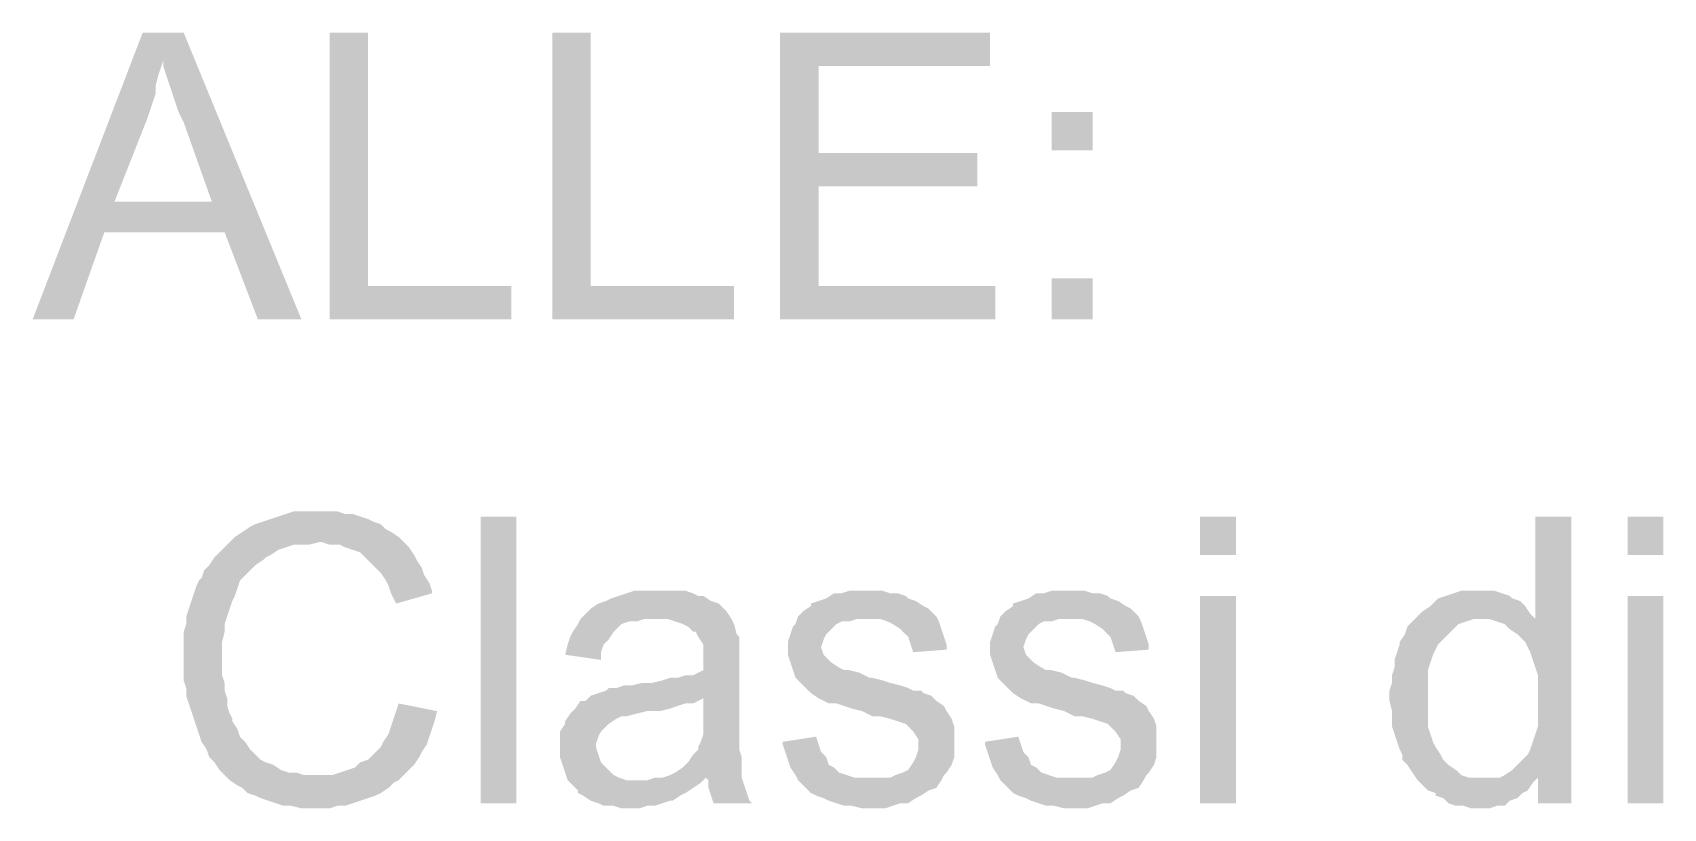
# Model space of a CAD drawing. Header units: millimetres. Extents: x -35.3 to 0.3, y 0.4 to 20.6.
# Drawn here: x -34.184 to -33.654, y 10.61 to 10.863 of the extents above; entities that cross this region are included whole.
import ezdxf

# ---------------------------------------------------------------- set-up
doc = ezdxf.new("R2010")
doc.units = ezdxf.units.MM
doc.layers.add('PDF _Riempimenti solidi', color=7, linetype='Continuous')

msp = doc.modelspace()

# ---------------------------------------------------------------- hatches: boundary and pattern name
at = {"layer": 'PDF _Riempimenti solidi', "transparency": 33554559}
for points in [[(-34.13517, 10.86267), (-34.1485, 10.86267), (-34.18433, 10.76934), (-34.171, 10.76934), (-34.161, 10.79767), (-34.12183, 10.79767), (-34.15767, 10.80767), (-34.14683, 10.83517), (-34.146, 10.83767), (-34.14517, 10.84017), (-34.14433, 10.84267), (-34.14433, 10.84517), (-34.1435, 10.84851), (-34.14183, 10.85351)], [(-34.13517, 10.86267), (-34.14183, 10.85351), (-34.14183, 10.85184), (-34.14017, 10.84684), (-34.13933, 10.84434), (-34.1385, 10.84184), (-34.13767, 10.83934), (-34.13683, 10.83684), (-34.13517, 10.83351), (-34.126, 10.80767), (-34.15767, 10.80767), (-34.12183, 10.79767), (-34.111, 10.76934), (-34.09683, 10.76934)], [(-34.07517, 10.86267), (-34.08767, 10.86267), (-34.08767, 10.76934), (-34.0285, 10.76934), (-34.0285, 10.78017), (-34.07517, 10.78017)], [(-34.00267, 10.86267), (-34.01517, 10.86267), (-34.01517, 10.76934), (-33.956, 10.76934), (-33.956, 10.78017), (-34.00267, 10.78017)], [(-33.87267, 10.86267), (-33.941, 10.86267), (-33.941, 10.76934), (-33.871, 10.76934), (-33.871, 10.78017), (-33.9285, 10.78017), (-33.9285, 10.81267), (-33.87683, 10.81267), (-33.87683, 10.82351), (-33.9285, 10.82351), (-33.9285, 10.85184), (-33.87267, 10.85184)], [(-33.83933, 10.82434), (-33.83933, 10.83684), (-33.85267, 10.83684), (-33.85267, 10.82434)], [(-33.83933, 10.76934), (-33.83933, 10.78267), (-33.85267, 10.78267), (-33.85267, 10.76934)], [(-34.091, 10.70684), (-34.09933, 10.70684), (-34.10183, 10.70601), (-34.10683, 10.70434), (-34.10933, 10.70351), (-34.11183, 10.70267), (-34.1135, 10.70184), (-34.116, 10.70017), (-34.1185, 10.69851), (-34.12017, 10.69684), (-34.1235, 10.69351), (-34.12517, 10.69184), (-34.12683, 10.68934), (-34.1285, 10.68767), (-34.12933, 10.68517), (-34.13017, 10.68434), (-34.131, 10.68267), (-34.13183, 10.68017), (-34.13267, 10.67767), (-34.1335, 10.67517), (-34.13433, 10.67267), (-34.13433, 10.67017), (-34.13517, 10.66767), (-34.13517, 10.65184), (-34.13433, 10.64934), (-34.13433, 10.64684), (-34.1335, 10.64434), (-34.13267, 10.64184), (-34.13183, 10.63934), (-34.131, 10.63684), (-34.13017, 10.63434), (-34.12933, 10.63184), (-34.12767, 10.62934), (-34.12683, 10.62684), (-34.12517, 10.62517), (-34.1235, 10.62267), (-34.12017, 10.61934), (-34.09267, 10.62101), (-34.096, 10.62101), (-34.0985, 10.62184), (-34.101, 10.62184), (-34.1035, 10.62267), (-34.106, 10.62434), (-34.1085, 10.62517), (-34.11017, 10.62601), (-34.11183, 10.62767), (-34.1135, 10.62934), (-34.11517, 10.63184), (-34.11683, 10.63351), (-34.11767, 10.63601), (-34.11933, 10.63851), (-34.11933, 10.63934), (-34.12017, 10.64101), (-34.121, 10.64351), (-34.121, 10.64601), (-34.12183, 10.64851), (-34.12183, 10.65101), (-34.12267, 10.65351), (-34.12267, 10.66434), (-34.12183, 10.66767), (-34.12183, 10.67017), (-34.121, 10.67267), (-34.12017, 10.67517), (-34.11933, 10.67767), (-34.1185, 10.67934), (-34.11767, 10.68184), (-34.11683, 10.68434), (-34.11183, 10.68934), (-34.10933, 10.69101), (-34.1085, 10.69184), (-34.10683, 10.69267), (-34.10433, 10.69434), (-34.10183, 10.69517), (-34.09933, 10.69601), (-34.09433, 10.69601), (-34.091, 10.69684), (-34.0635, 10.69684), (-34.06517, 10.69851), (-34.06767, 10.70017), (-34.06933, 10.70101), (-34.071, 10.70267), (-34.0735, 10.70351), (-34.07517, 10.70434), (-34.07767, 10.70517), (-34.08017, 10.70601), (-34.08267, 10.70601), (-34.08517, 10.70684), (-34.0885, 10.70684)], [(-34.02683, 10.61184), (-34.02683, 10.70517), (-34.0385, 10.70517), (-34.0385, 10.61184)], [(-33.79267, 10.69267), (-33.79267, 10.70517), (-33.80434, 10.70517), (-33.80434, 10.69267)], [(-33.6835, 10.70517), (-33.69517, 10.70517), (-33.69517, 10.67184), (-33.71267, 10.67184), (-33.71017, 10.67184), (-33.70767, 10.67101), (-33.70517, 10.67017), (-33.7035, 10.66851), (-33.701, 10.66684), (-33.69933, 10.66517), (-33.6985, 10.66434), (-33.69683, 10.66101), (-33.696, 10.65851), (-33.69517, 10.65601), (-33.69433, 10.65351), (-33.69433, 10.63684), (-33.69517, 10.63434), (-33.696, 10.63184), (-33.69683, 10.62934), (-33.69767, 10.62767), (-33.69933, 10.62601), (-33.701, 10.62434), (-33.70267, 10.62267), (-33.70517, 10.62101), (-33.70683, 10.62017), (-33.69433, 10.62017), (-33.69433, 10.61184), (-33.6835, 10.61184)], [(-33.6535, 10.69267), (-33.6535, 10.70517), (-33.66517, 10.70517), (-33.66517, 10.69267)], [(-34.0635, 10.69684), (-34.091, 10.69684), (-34.09017, 10.69684), (-34.08767, 10.69601), (-34.08433, 10.69601), (-34.08267, 10.69517), (-34.08017, 10.69434), (-34.07767, 10.69351), (-34.07433, 10.69017), (-34.07267, 10.68851), (-34.071, 10.68684), (-34.06933, 10.68434), (-34.0685, 10.68267), (-34.06767, 10.68017), (-34.066, 10.67684), (-34.05433, 10.68017), (-34.05433, 10.68101), (-34.05517, 10.68351), (-34.05683, 10.68601), (-34.05767, 10.68851), (-34.05933, 10.69101), (-34.06017, 10.69267), (-34.06183, 10.69517)], [(-33.98017, 10.68101), (-33.9885, 10.68101), (-33.991, 10.68017), (-33.996, 10.67851), (-33.99767, 10.67767), (-34.00017, 10.67684), (-34.00267, 10.67517), (-34.00433, 10.67351), (-34.006, 10.67184), (-33.97767, 10.67184), (-33.97517, 10.67101), (-33.97267, 10.67017), (-33.971, 10.66934), (-33.96933, 10.66767), (-33.9685, 10.66767), (-33.96767, 10.66601), (-33.966, 10.66351), (-33.966, 10.65517), (-33.96767, 10.65434), (-33.96933, 10.65351), (-33.97183, 10.65351), (-33.97433, 10.65267), (-33.97683, 10.65267), (-33.97933, 10.65184), (-33.98267, 10.65101), (-33.986, 10.65101), (-33.98933, 10.65017), (-33.99183, 10.65017), (-33.99433, 10.64934), (-33.99683, 10.64934), (-33.99767, 10.64851), (-34.00017, 10.64767), (-34.00267, 10.64684), (-33.966, 10.64601), (-33.966, 10.63434), (-33.96683, 10.63184), (-33.96767, 10.63017), (-33.96767, 10.62934), (-33.96933, 10.62767), (-33.971, 10.62517), (-33.97267, 10.62351), (-33.97517, 10.62184), (-33.97683, 10.62101), (-33.97933, 10.62017), (-33.96517, 10.62017), (-33.96433, 10.61934), (-33.96433, 10.61684), (-33.9635, 10.61434), (-33.96267, 10.61184), (-33.95017, 10.61184), (-33.951, 10.61267), (-33.95183, 10.61517), (-33.95267, 10.61767), (-33.9535, 10.62017), (-33.9535, 10.62684), (-33.95433, 10.62934), (-33.95433, 10.66601), (-33.95517, 10.66684), (-33.956, 10.67017), (-33.95683, 10.67184), (-33.9585, 10.67434), (-33.95933, 10.67517), (-33.961, 10.67684), (-33.9635, 10.67767), (-33.966, 10.67934), (-33.96767, 10.67934), (-33.96933, 10.68017), (-33.97183, 10.68101), (-33.97767, 10.68101)], [(-33.9135, 10.68101), (-33.9185, 10.68101), (-33.921, 10.68017), (-33.9235, 10.68017), (-33.926, 10.67851), (-33.9285, 10.67767), (-33.931, 10.67684), (-33.931, 10.67601), (-33.9335, 10.67434), (-33.93517, 10.67267), (-33.91267, 10.67184), (-33.9085, 10.67184), (-33.906, 10.67101), (-33.90433, 10.67017), (-33.90183, 10.66851), (-33.901, 10.66767), (-33.89933, 10.66601), (-33.89767, 10.66101), (-33.88683, 10.66184), (-33.88683, 10.66351), (-33.88767, 10.66601), (-33.8885, 10.66851), (-33.88933, 10.67101), (-33.89017, 10.67267), (-33.891, 10.67351), (-33.89267, 10.67517), (-33.89433, 10.67601), (-33.89683, 10.67767), (-33.89933, 10.67851), (-33.90017, 10.67934), (-33.90267, 10.68017), (-33.90517, 10.68017), (-33.90767, 10.68101), (-33.91017, 10.68101)], [(-33.84767, 10.68101), (-33.85267, 10.68101), (-33.85517, 10.68017), (-33.85767, 10.68017), (-33.86017, 10.67851), (-33.86267, 10.67767), (-33.86517, 10.67684), (-33.86517, 10.67601), (-33.86767, 10.67434), (-33.86933, 10.67267), (-33.84683, 10.67184), (-33.84267, 10.67184), (-33.84017, 10.67101), (-33.8385, 10.67017), (-33.836, 10.66851), (-33.83517, 10.66767), (-33.8335, 10.66601), (-33.83267, 10.66351), (-33.83183, 10.66101), (-33.821, 10.66184), (-33.821, 10.66351), (-33.82267, 10.66851), (-33.8235, 10.67101), (-33.82433, 10.67267), (-33.82517, 10.67351), (-33.82683, 10.67517), (-33.8285, 10.67601), (-33.831, 10.67767), (-33.8335, 10.67851), (-33.83433, 10.67934), (-33.83683, 10.68017), (-33.83933, 10.68017), (-33.84183, 10.68101), (-33.84433, 10.68101)], [(-33.7135, 10.68101), (-33.71933, 10.68101), (-33.72433, 10.67934), (-33.72683, 10.67851), (-33.7285, 10.67684), (-33.72933, 10.67601), (-33.73183, 10.67434), (-33.7335, 10.67267), (-33.73683, 10.66934), (-33.73767, 10.66684), (-33.73933, 10.66434), (-33.73933, 10.66351), (-33.741, 10.65851), (-33.741, 10.65601), (-33.74183, 10.65351), (-33.74183, 10.65101), (-33.74267, 10.64851), (-33.74267, 10.64517), (-33.74183, 10.64184), (-33.74183, 10.63684), (-33.741, 10.63434), (-33.74017, 10.63184), (-33.73933, 10.62934), (-33.7385, 10.62767), (-33.7385, 10.62601), (-33.73683, 10.62434), (-33.7335, 10.61934), (-33.71183, 10.62017), (-33.71683, 10.62017), (-33.71933, 10.62101), (-33.721, 10.62267), (-33.7235, 10.62434), (-33.72517, 10.62601), (-33.726, 10.62767), (-33.72767, 10.63017), (-33.7285, 10.63184), (-33.72933, 10.63434), (-33.73017, 10.63684), (-33.73017, 10.65517), (-33.72933, 10.65767), (-33.7285, 10.66017), (-33.72767, 10.66184), (-33.72683, 10.66351), (-33.7235, 10.66684), (-33.72017, 10.67017), (-33.71767, 10.67101), (-33.71517, 10.67184), (-33.69517, 10.67184), (-33.69683, 10.67351), (-33.6985, 10.67601), (-33.70017, 10.67767), (-33.70267, 10.67851), (-33.7035, 10.67934), (-33.706, 10.68017), (-33.7085, 10.68101), (-33.711, 10.68101)], [(-33.79267, 10.61184), (-33.79267, 10.67934), (-33.80434, 10.67934), (-33.80434, 10.61184)], [(-33.6535, 10.61184), (-33.6535, 10.67934), (-33.66517, 10.67934), (-33.66517, 10.61184)], [(-34.006, 10.67184), (-34.00683, 10.67017), (-34.0085, 10.66767), (-34.00933, 10.66601), (-34.01017, 10.66351), (-34.011, 10.66017), (-33.99933, 10.65851), (-33.99933, 10.66101), (-33.9985, 10.66351), (-33.99683, 10.66517), (-33.99517, 10.66767), (-33.99433, 10.66851), (-33.99267, 10.67017), (-33.99017, 10.67101), (-33.98767, 10.67101), (-33.98517, 10.67184), (-33.98183, 10.67184)], [(-33.93517, 10.67267), (-33.936, 10.67017), (-33.93683, 10.66934), (-33.93767, 10.66684), (-33.9385, 10.66434), (-33.9385, 10.66017), (-33.93767, 10.65767), (-33.93683, 10.65517), (-33.936, 10.65267), (-33.93267, 10.64934), (-33.931, 10.64767), (-33.9285, 10.64601), (-33.92517, 10.64434), (-33.92267, 10.64434), (-33.92017, 10.64351), (-33.91767, 10.64267), (-33.91433, 10.64184), (-33.911, 10.64017), (-33.9085, 10.64017), (-33.90517, 10.63934), (-33.90017, 10.63767), (-33.89933, 10.63684), (-33.89767, 10.63517), (-33.896, 10.63267), (-33.896, 10.62934), (-33.89683, 10.62684), (-33.89767, 10.62517), (-33.89933, 10.62267), (-33.901, 10.62184), (-33.9035, 10.62101), (-33.90517, 10.62017), (-33.911, 10.62017), (-33.93517, 10.61934), (-33.93183, 10.61601), (-33.931, 10.61517), (-33.92933, 10.61434), (-33.92683, 10.61351), (-33.92517, 10.61267), (-33.92267, 10.61184), (-33.92017, 10.61101), (-33.91767, 10.61101), (-33.91433, 10.61017), (-33.90683, 10.61017), (-33.90433, 10.61101), (-33.90183, 10.61184), (-33.89933, 10.61184), (-33.89683, 10.61351), (-33.89517, 10.61434), (-33.89267, 10.61601), (-33.89017, 10.61684), (-33.8885, 10.61934), (-33.88767, 10.62101), (-33.88683, 10.62184), (-33.88517, 10.62434), (-33.88433, 10.62684), (-33.88433, 10.63684), (-33.88517, 10.63934), (-33.88683, 10.64184), (-33.88767, 10.64351), (-33.89017, 10.64517), (-33.89183, 10.64684), (-33.89433, 10.64767), (-33.89517, 10.64851), (-33.89767, 10.64851), (-33.89933, 10.64934), (-33.90183, 10.65017), (-33.90517, 10.65101), (-33.90767, 10.65184), (-33.911, 10.65267), (-33.91183, 10.65267), (-33.91517, 10.65434), (-33.9185, 10.65517), (-33.92017, 10.65517), (-33.92183, 10.65601), (-33.92433, 10.65767), (-33.92683, 10.66017), (-33.92767, 10.66267), (-33.92683, 10.66517), (-33.926, 10.66684), (-33.9235, 10.66934), (-33.92267, 10.67017), (-33.921, 10.67101), (-33.9185, 10.67101), (-33.916, 10.67184), (-33.91267, 10.67184)], [(-33.86933, 10.67267), (-33.87017, 10.67017), (-33.871, 10.66934), (-33.87183, 10.66684), (-33.87267, 10.66434), (-33.87267, 10.66017), (-33.871, 10.65517), (-33.87017, 10.65267), (-33.86683, 10.64934), (-33.86517, 10.64767), (-33.86267, 10.64601), (-33.85933, 10.64434), (-33.85683, 10.64434), (-33.85183, 10.64267), (-33.8485, 10.64184), (-33.84517, 10.64017), (-33.84267, 10.64017), (-33.83933, 10.63934), (-33.83683, 10.63851), (-33.83433, 10.63767), (-33.8335, 10.63684), (-33.83183, 10.63517), (-33.83017, 10.63267), (-33.83017, 10.62934), (-33.831, 10.62684), (-33.83183, 10.62517), (-33.8335, 10.62267), (-33.83517, 10.62184), (-33.83767, 10.62101), (-33.83933, 10.62017), (-33.84517, 10.62017), (-33.86933, 10.61934), (-33.866, 10.61601), (-33.86517, 10.61517), (-33.8635, 10.61434), (-33.861, 10.61351), (-33.85933, 10.61267), (-33.85683, 10.61184), (-33.85433, 10.61101), (-33.85183, 10.61101), (-33.8485, 10.61017), (-33.841, 10.61017), (-33.8385, 10.61101), (-33.836, 10.61184), (-33.8335, 10.61184), (-33.831, 10.61351), (-33.82933, 10.61434), (-33.82683, 10.61601), (-33.82433, 10.61684), (-33.82267, 10.61934), (-33.82183, 10.62101), (-33.821, 10.62184), (-33.81933, 10.62434), (-33.8185, 10.62684), (-33.8185, 10.63684), (-33.81933, 10.63934), (-33.821, 10.64184), (-33.82183, 10.64351), (-33.82433, 10.64517), (-33.826, 10.64684), (-33.8285, 10.64767), (-33.82933, 10.64851), (-33.83183, 10.64851), (-33.8335, 10.64934), (-33.836, 10.65017), (-33.83933, 10.65101), (-33.84183, 10.65184), (-33.84517, 10.65267), (-33.846, 10.65267), (-33.84933, 10.65434), (-33.85267, 10.65517), (-33.85433, 10.65517), (-33.856, 10.65601), (-33.8585, 10.65767), (-33.86017, 10.65934), (-33.861, 10.66017), (-33.86183, 10.66267), (-33.861, 10.66517), (-33.86017, 10.66684), (-33.85767, 10.66934), (-33.85683, 10.67017), (-33.85517, 10.67101), (-33.85267, 10.67101), (-33.85017, 10.67184), (-33.84683, 10.67184)], [(-34.06517, 10.64434), (-34.06767, 10.63684), (-34.0685, 10.63434), (-34.07017, 10.63184), (-34.071, 10.63017), (-34.07433, 10.62684), (-34.07517, 10.62601), (-34.07767, 10.62517), (-34.07933, 10.62351), (-34.08183, 10.62267), (-34.08433, 10.62184), (-34.08683, 10.62101), (-34.09267, 10.62101), (-34.12017, 10.61934), (-34.11767, 10.61767), (-34.116, 10.61684), (-34.11433, 10.61517), (-34.11183, 10.61434), (-34.11017, 10.61351), (-34.10767, 10.61267), (-34.10517, 10.61184), (-34.10267, 10.61101), (-34.10017, 10.61101), (-34.09683, 10.61017), (-34.08767, 10.61017), (-34.08517, 10.61101), (-34.08267, 10.61101), (-34.08017, 10.61184), (-34.07767, 10.61267), (-34.07517, 10.61351), (-34.07267, 10.61434), (-34.071, 10.61517), (-34.0685, 10.61684), (-34.06683, 10.61851), (-34.06517, 10.61934), (-34.0635, 10.62101), (-34.06017, 10.62434), (-34.0585, 10.62684), (-34.05767, 10.62851), (-34.056, 10.63101), (-34.05517, 10.63351), (-34.05433, 10.63601), (-34.0535, 10.63851), (-34.05267, 10.64184)], [(-34.00267, 10.64684), (-34.00433, 10.64517), (-34.006, 10.64517), (-34.00767, 10.64267), (-34.00933, 10.64101), (-34.011, 10.63851), (-34.011, 10.63767), (-34.01267, 10.63517), (-34.01267, 10.62684), (-34.01017, 10.61934), (-34.0085, 10.61767), (-34.00683, 10.61601), (-34.00683, 10.61517), (-34.00517, 10.61434), (-34.00267, 10.61267), (-34.00017, 10.61184), (-33.9985, 10.61101), (-33.99517, 10.61101), (-33.99267, 10.61017), (-33.98683, 10.61017), (-33.98433, 10.61101), (-33.98183, 10.61101), (-33.97933, 10.61184), (-33.97683, 10.61267), (-33.976, 10.61267), (-33.9735, 10.61434), (-33.97183, 10.61517), (-33.96933, 10.61684), (-33.96683, 10.61851), (-33.98683, 10.61934), (-33.991, 10.61934), (-33.9935, 10.62017), (-33.99517, 10.62101), (-33.99767, 10.62351), (-33.99933, 10.62517), (-34.00017, 10.62767), (-34.001, 10.63017), (-34.001, 10.63101), (-34.00017, 10.63351), (-33.99933, 10.63517), (-33.9985, 10.63601), (-33.99683, 10.63767), (-33.99433, 10.63934), (-33.99267, 10.64017), (-33.991, 10.64017), (-33.98767, 10.64101), (-33.98433, 10.64184), (-33.98017, 10.64184), (-33.97683, 10.64267), (-33.97433, 10.64351), (-33.97183, 10.64434), (-33.96933, 10.64434), (-33.966, 10.64601)], [(-33.92933, 10.63351), (-33.94017, 10.63184), (-33.94017, 10.63101), (-33.93933, 10.62851), (-33.9385, 10.62601), (-33.93767, 10.62351), (-33.936, 10.62101), (-33.93517, 10.61934), (-33.911, 10.62017), (-33.91683, 10.62017), (-33.91933, 10.62101), (-33.92183, 10.62184), (-33.9235, 10.62351), (-33.92517, 10.62434), (-33.926, 10.62684), (-33.92767, 10.62851), (-33.9285, 10.63101)], [(-33.8635, 10.63351), (-33.87433, 10.63184), (-33.87433, 10.63101), (-33.8735, 10.62851), (-33.87267, 10.62601), (-33.87183, 10.62351), (-33.87017, 10.62101), (-33.86933, 10.61934), (-33.84517, 10.62017), (-33.851, 10.62017), (-33.856, 10.62184), (-33.85767, 10.62351), (-33.85933, 10.62434), (-33.86017, 10.62684), (-33.86183, 10.62851), (-33.86267, 10.63101)], [(-33.97933, 10.62017), (-33.98183, 10.62017), (-33.98433, 10.61934), (-33.98683, 10.61934), (-33.96683, 10.61851), (-33.96517, 10.62017)], [(-33.70683, 10.62017), (-33.71183, 10.62017), (-33.7335, 10.61934), (-33.73017, 10.61601), (-33.72767, 10.61517), (-33.72767, 10.61434), (-33.72517, 10.61351), (-33.7235, 10.61184), (-33.721, 10.61101), (-33.7185, 10.61101), (-33.716, 10.61017), (-33.71017, 10.61017), (-33.70767, 10.61101), (-33.70517, 10.61101), (-33.7035, 10.61267), (-33.701, 10.61351), (-33.69933, 10.61517), (-33.69767, 10.61601), (-33.696, 10.61851), (-33.69433, 10.62017)]]:
    msp.add_hatch(color=256, dxfattribs=at).paths.add_polyline_path(points)

doc.saveas('drawing.dxf')
